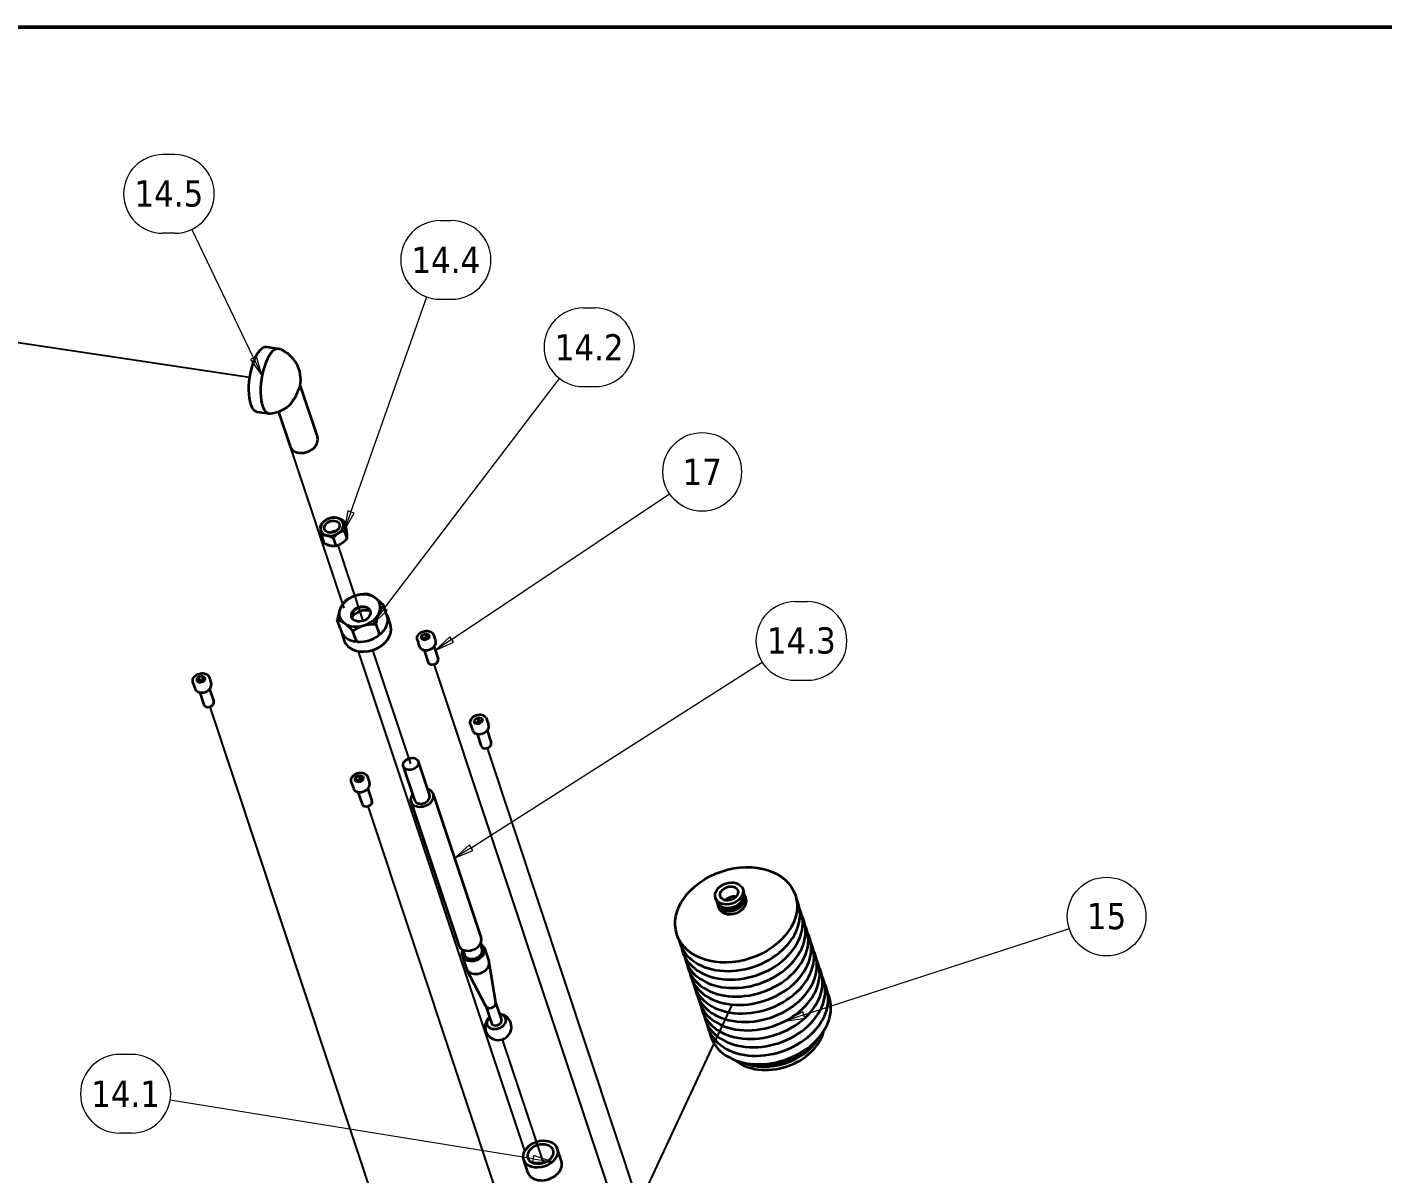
# Model space of a CAD drawing. Header units: millimetres. Extents: x 100 to 4572, y -190 to 4100.
# Drawn here: x 1105 to 2139, y 3226 to 4100 of the extents above; entities that cross this region are included whole.
import ezdxf

# ---------------------------------------------------------------- set-up
doc = ezdxf.new("R2010")
doc.units = ezdxf.units.MM
doc.header["$LTSCALE"] = 10
for name, color, linetype, lineweight in [('Border (ISO)', 7, 'Continuous', 50), ('Symbol (ISO)', 7, 'Continuous', 18), ('Tweak Trail (ISO)', 7, 'Continuous', 25), ('Visible (ISO)', 7, 'Continuous', 35)]:
    doc.layers.add(name, color=color, linetype=linetype, lineweight=lineweight)
doc.styles.add('Note Text (ISO)', font='tahoma.ttf')

# ---------------------------------------------------------------- blocks, each defined once
blk = doc.blocks.new('Borders 1')
at = {"layer": 'Border (ISO)'}
blk.add_line((10, 410), (287, 410), dxfattribs=at)
blk = doc.blocks.new('Balloon29')
at = {"layer": 'Symbol (ISO)'}
for p, q in [((118.43, 331.68), (117.55, 331.68)), ((149.06, 323.72), (121.39, 328.2)), ((118.43, 325.68), (117.55, 325.68)), ((149.1, 323.97), (149.02, 323.47)), ((149.06, 323.72), (150.54, 323.48)), ((150.54, 323.48), (149.1, 323.97)), ((149.02, 323.47), (150.54, 323.48))]:
    blk.add_line(p, q, dxfattribs=at)
at = {"layer": 'Symbol (ISO)', "flags": 128}
blk.add_lwpolyline([(149.02, 323.47), (150.54, 323.48), (149.1, 323.97), (149.02, 323.47)], dxfattribs=at)
at = {"layer": 'Symbol (ISO)'}
for centre, start, end in [((117.55, 328.68), 90, 270), ((118.43, 328.68), 270, 90)]:
    blk.add_arc(centre, 3, start, end, dxfattribs=at)
blk.add_solid([(149.02, 323.47), (150.54, 323.48), (149.1, 323.97), (149.02, 323.47)], dxfattribs=at)
at = {"layer": 'Symbol (ISO)', "insert": (117.99, 328.68), "char_height": 2, "attachment_point": 5, "style": 'Note Text (ISO)'}
blk.add_mtext('14.1', dxfattribs=at)
blk = doc.blocks.new('Balloon30')
at = {"layer": 'Symbol (ISO)'}
for p, q in [((169.72, 334.69), (189.96, 341.27)), ((169.64, 334.92), (168.29, 334.22)), ((169.72, 334.69), (168.29, 334.22)), ((168.29, 334.22), (169.8, 334.45)), ((169.8, 334.45), (169.64, 334.92))]:
    blk.add_line(p, q, dxfattribs=at)
at = {"layer": 'Symbol (ISO)', "flags": 128}
blk.add_lwpolyline([(169.64, 334.92), (168.29, 334.22), (169.8, 334.45), (169.64, 334.92)], dxfattribs=at)
at = {"layer": 'Symbol (ISO)'}
blk.add_circle((192.8, 342.19), 3, dxfattribs=at)
blk.add_solid([(169.64, 334.92), (168.29, 334.22), (169.8, 334.45), (169.64, 334.92)], dxfattribs=at)
at = {"layer": 'Symbol (ISO)', "insert": (192.8, 342.21), "char_height": 2, "attachment_point": 5, "style": 'Note Text (ISO)'}
blk.add_mtext('15', dxfattribs=at)
blk = doc.blocks.new('Balloon31')
at = {"layer": 'Symbol (ISO)'}
for p, q in [((169.06, 366.2), (169.99, 366.2)), ((144.35, 347.44), (166.54, 361.59)), ((169.06, 360.2), (169.99, 360.2)), ((144.21, 347.65), (143.08, 346.64)), ((144.35, 347.44), (143.08, 346.64)), ((144.48, 347.23), (144.21, 347.65)), ((143.08, 346.64), (144.48, 347.23))]:
    blk.add_line(p, q, dxfattribs=at)
at = {"layer": 'Symbol (ISO)', "flags": 128}
blk.add_lwpolyline([(144.21, 347.65), (143.08, 346.64), (144.48, 347.23), (144.21, 347.65)], dxfattribs=at)
at = {"layer": 'Symbol (ISO)'}
for centre, start, end in [((169.06, 363.2), 90, 270), ((169.99, 363.2), 270, 90)]:
    blk.add_arc(centre, 3, start, end, dxfattribs=at)
blk.add_solid([(144.21, 347.65), (143.08, 346.64), (144.48, 347.23), (144.21, 347.65)], dxfattribs=at)
at = {"layer": 'Symbol (ISO)', "insert": (169.52, 363.22), "char_height": 2, "attachment_point": 5, "style": 'Note Text (ISO)'}
blk.add_mtext('14.3', dxfattribs=at)
blk = doc.blocks.new('Balloon32')
at = {"layer": 'Symbol (ISO)'}
for p, q in [((142.85, 363.31), (159.48, 374.43)), ((142.71, 363.51), (141.6, 362.47)), ((142.85, 363.31), (141.6, 362.47)), ((141.6, 362.47), (142.99, 363.1)), ((142.99, 363.1), (142.71, 363.51))]:
    blk.add_line(p, q, dxfattribs=at)
at = {"layer": 'Symbol (ISO)', "flags": 128}
blk.add_lwpolyline([(142.71, 363.51), (141.6, 362.47), (142.99, 363.1), (142.71, 363.51)], dxfattribs=at)
at = {"layer": 'Symbol (ISO)'}
blk.add_circle((161.96, 376.09), 3, dxfattribs=at)
blk.add_solid([(142.71, 363.51), (141.6, 362.47), (142.99, 363.1), (142.71, 363.51)], dxfattribs=at)
at = {"layer": 'Symbol (ISO)', "insert": (161.96, 376.09), "char_height": 2, "attachment_point": 5, "style": 'Note Text (ISO)'}
blk.add_mtext('17', dxfattribs=at)
blk = doc.blocks.new('Balloon33')
at = {"layer": 'Symbol (ISO)'}
for p, q in [((152.9, 388.59), (153.79, 388.59)), ((137.74, 365.69), (151.08, 383.21)), ((152.9, 382.59), (153.79, 382.59)), ((137.54, 365.84), (136.83, 364.49)), ((137.74, 365.69), (136.83, 364.49)), ((136.83, 364.49), (137.94, 365.53)), ((137.94, 365.53), (137.54, 365.84))]:
    blk.add_line(p, q, dxfattribs=at)
at = {"layer": 'Symbol (ISO)', "flags": 128}
blk.add_lwpolyline([(137.54, 365.84), (136.83, 364.49), (137.94, 365.53), (137.54, 365.84)], dxfattribs=at)
at = {"layer": 'Symbol (ISO)'}
for centre, start, end in [((152.9, 385.59), 90, 270), ((153.79, 385.59), 270, 90)]:
    blk.add_arc(centre, 3, start, end, dxfattribs=at)
blk.add_solid([(137.54, 365.84), (136.83, 364.49), (137.94, 365.53), (137.54, 365.84)], dxfattribs=at)
at = {"layer": 'Symbol (ISO)', "insert": (153.34, 385.59), "char_height": 2, "attachment_point": 5, "style": 'Note Text (ISO)'}
blk.add_mtext('14.2', dxfattribs=at)
blk = doc.blocks.new('Balloon34')
at = {"layer": 'Symbol (ISO)'}
for p, q in [((141.97, 395.25), (142.85, 395.25)), ((135.17, 373.03), (140.97, 389.43)), ((141.97, 389.25), (142.85, 389.25)), ((134.93, 373.11), (134.67, 371.61)), ((135.17, 373.03), (134.67, 371.61)), ((134.67, 371.61), (135.41, 372.94)), ((135.41, 372.94), (134.93, 373.11))]:
    blk.add_line(p, q, dxfattribs=at)
at = {"layer": 'Symbol (ISO)', "flags": 128}
blk.add_lwpolyline([(134.93, 373.11), (134.67, 371.61), (135.41, 372.94), (134.93, 373.11)], dxfattribs=at)
at = {"layer": 'Symbol (ISO)'}
for centre, start, end in [((141.97, 392.25), 90, 270), ((142.85, 392.25), 270, 90)]:
    blk.add_arc(centre, 3, start, end, dxfattribs=at)
blk.add_solid([(134.93, 373.11), (134.67, 371.61), (135.41, 372.94), (134.93, 373.11)], dxfattribs=at)
at = {"layer": 'Symbol (ISO)', "insert": (142.41, 392.25), "char_height": 2, "attachment_point": 5, "style": 'Note Text (ISO)'}
blk.add_mtext('14.4', dxfattribs=at)
blk = doc.blocks.new('Balloon37')
at = {"layer": 'Symbol (ISO)'}
for p, q in [((121.75, 400.28), (120.84, 400.28)), ((121.75, 394.28), (120.84, 394.28)), ((127.74, 384.78), (123.04, 394.59)), ((127.97, 384.89), (127.52, 384.67)), ((127.52, 384.67), (128.39, 383.43)), ((127.74, 384.78), (128.39, 383.43)), ((128.39, 383.43), (127.97, 384.89))]:
    blk.add_line(p, q, dxfattribs=at)
at = {"layer": 'Symbol (ISO)', "flags": 128}
blk.add_lwpolyline([(127.52, 384.67), (128.39, 383.43), (127.97, 384.89), (127.52, 384.67)], dxfattribs=at)
at = {"layer": 'Symbol (ISO)'}
for centre, start, end in [((120.84, 397.28), 90, 270), ((121.75, 397.28), 270, 90)]:
    blk.add_arc(centre, 3, start, end, dxfattribs=at)
blk.add_solid([(127.52, 384.67), (128.39, 383.43), (127.97, 384.89), (127.52, 384.67)], dxfattribs=at)
at = {"layer": 'Symbol (ISO)', "insert": (121.29, 397.3), "char_height": 2, "attachment_point": 5, "style": 'Note Text (ISO)'}
blk.add_mtext('14.5', dxfattribs=at)

msp = doc.modelspace()

# ---------------------------------------------------------------- linework, layer by layer
at = {"layer": 'Tweak Trail (ISO)'}
for p, q in [((1274.3, 3832.9), (1078.6, 3862.1)), ((1346.7, 3656.9), (1306.3, 3778.5)), ((1338.7, 3715), (1338.6, 3715.2)), ((1361.1, 3647.4), (1342, 3705)), ((1484.5, 3242.6), (1357.6, 3624.1)), ((1397.4, 3538.3), (1368.5, 3625.1)), ((1397.4, 3538.3), (1368.5, 3625.1)), ((1567.8, 3155.7), (1415.3, 3614.2)), ((1541, 2689.5), (1244.3, 3581.9)), ((1752.5, 2657.9), (1455.8, 3550.3)), ((1661.7, 2613.7), (1365, 3506.1)), ((1535.1, 3124.2), (1642.4, 3354.7)), ((1498.5, 3234.3), (1467.3, 3328.2)), ((1498.5, 3234.3), (1467.3, 3328.2)), ((1498.5, 3234.3), (1467.3, 3328.2))]:
    msp.add_line(p, q, dxfattribs=at)
at = {"layer": 'Visible (ISO)'}
for p, q in [((1287.6, 3856.2), (1296.7, 3854.8)), ((1313.1, 3826.6), (1326.2, 3787.2)), ((1280.2, 3806.7), (1289.3, 3805.4)), ((1296.6, 3806.7), (1305.4, 3780.3)), ((1346, 3723.8), (1348, 3717.7)), ((1329.2, 3712.7), (1331.2, 3706.6)), ((1346.7, 3716.1), (1348.7, 3710.1)), ((1338.3, 3710.6), (1340.3, 3704.5)), ((1379, 3652.2), (1376.8, 3658.9)), ((1379.2, 3651.6), (1379.2, 3651.6)), ((1379.3, 3651.4), (1381.8, 3643.8)), ((1343.6, 3641.7), (1341.3, 3648.3)), ((1344.2, 3639.8), (1346.7, 3632.2)), ((1355.5, 3633), (1353.3, 3639.6)), ((1373.2, 3638.3), (1371, 3644.9)), ((1402.4, 3632.5), (1403.9, 3627.9)), ((1405.3, 3633.7), (1405.7, 3636.3)), ((1407.9, 3632.5), (1405.3, 3633.7)), ((1405.7, 3636.3), (1408.9, 3637.7)), ((1406.6, 3633.7), (1405.7, 3636.3)), ((1411.1, 3633.9), (1407.9, 3632.5)), ((1408.9, 3637.7), (1411.5, 3636.5)), ((1409.7, 3635.2), (1408.9, 3637.7)), ((1411.5, 3636.5), (1411.1, 3633.9)), ((1414.7, 3636.6), (1416.3, 3632)), ((1407.5, 3625.1), (1410.6, 3615.7)), ((1415.1, 3627.6), (1418.2, 3618.3)), ((1231.3, 3600.2), (1232.9, 3595.5)), ((1233.9, 3602.1), (1235.5, 3604.7)), ((1235.8, 3600.2), (1233.9, 3602.1)), ((1235.5, 3604.7), (1238.9, 3605.3)), ((1236.4, 3602.1), (1235.5, 3604.7)), ((1239.2, 3600.9), (1235.8, 3600.2)), ((1238.9, 3605.3), (1240.7, 3603.4)), ((1239.7, 3602.7), (1238.9, 3605.3)), ((1240.7, 3603.4), (1239.2, 3600.9)), ((1243.7, 3604.3), (1245.2, 3599.7)), ((1236.4, 3592.8), (1239.5, 3583.4)), ((1244, 3595.3), (1247.1, 3585.9)), ((1442.9, 3568.6), (1444.4, 3564)), ((1445.7, 3571.7), (1448.4, 3573.7)), ((1446.2, 3569.2), (1445.7, 3571.7)), ((1446.6, 3569.2), (1445.7, 3571.7)), ((1449.3, 3568.7), (1446.2, 3569.2)), ((1448.4, 3573.7), (1451.5, 3573.2)), ((1449.3, 3571.1), (1448.4, 3573.7)), ((1452, 3570.7), (1449.3, 3568.7)), ((1451.5, 3573.2), (1452, 3570.7)), ((1455.2, 3572.7), (1456.7, 3568.1)), ((1448, 3561.2), (1451.1, 3551.9)), ((1455.6, 3563.7), (1458.7, 3554.4)), ((1391.7, 3536.4), (1400.3, 3510.6)), ((1403.1, 3540.2), (1411.7, 3514.3)), ((1355.1, 3527.8), (1358.1, 3529.5)), ((1355.1, 3525.2), (1355.1, 3527.8)), ((1355.1, 3527.8), (1356, 3525.2)), ((1360.9, 3526), (1358, 3524.3)), ((1358.1, 3529.5), (1361, 3528.6)), ((1358.9, 3526.9), (1358.1, 3529.5)), ((1361, 3528.6), (1360.9, 3526)), ((1364.4, 3528.5), (1365.9, 3523.8)), ((1352, 3524.3), (1353.6, 3519.7)), ((1358, 3524.3), (1355.1, 3525.2)), ((1357.1, 3516.9), (1360.2, 3507.6)), ((1364.7, 3519.4), (1367.8, 3510.1)), ((1414.5, 3515.3), (1451, 3405.5)), ((1397.5, 3509.6), (1434, 3399.8)), ((1650.5, 3443), (1651.4, 3440.4)), ((1629.6, 3436.1), (1630.5, 3433.5)), ((1652.2, 3437.8), (1653, 3435.5)), ((1631.4, 3430.9), (1632.1, 3428.6)), ((1436.5, 3392.1), (1439.8, 3382.1)), ((1437.2, 3396.5), (1438.4, 3392.7)), ((1450.5, 3400.9), (1451.7, 3397.1)), ((1453.6, 3397.7), (1456.9, 3387.8)), ((1454.6, 3353.6), (1440.1, 3381.4)), ((1462.2, 3356.1), (1457.1, 3387.1)), ((1454.5, 3353.8), (1458.9, 3340.7)), ((1462.1, 3356.3), (1466.5, 3343.2)), ((1486.7, 3226.8), (1483.5, 3236.5)), ((1512.4, 3235.4), (1509.1, 3245.1))]:
    msp.add_line(p, q, dxfattribs=at)
for centre, radius, start, end in [((1287.9, 3830.9), 25.6, 350.1978, 67.7415), ((1287.9, 3830.9), 25.6, 275.2889, 304.3802), ((1464.1, 3337.7), 10, 131.9702, 84.8138)]:
    msp.add_arc(centre, radius, start, end, dxfattribs=at)
for centre, major_axis, ratio, start_param, end_param in [((1283.9, 3831.4), (3.7, 24.7), 0.387231, 0, 3.141593), ((1293, 3830.1), (3.7, 24.7), 0.387231, 6.188545, 9.519419), ((1315.8, 3783.7), (10.4, 3.5), 0.73262, 3.141593, 6.283185), ((1337.3, 3719.1), (-8.54, -2.84), 0.73262, 5.066424, 6.113621), ((1337.3, 3719.1), (8.54, 2.84), 0.73262, 0.877633, 1.924831), ((1337.3, 3719.1), (8.54, 2.84), 0.73262, 6.113621, 7.160819), ((1337.3, 3719.1), (-8.54, -2.84), 0.73262, 6.113621, 7.160819), ((1337.3, 3719.1), (-8.54, -2.84), 0.73262, 0.877633, 1.924831), ((1339.9, 3711.3), (-5.69, -1.89), 0.73262, 4.377756, 5.047022), ((1337.3, 3719.1), (8.54, 2.84), 0.73262, 5.066424, 6.113621), ((1358.5, 3655.2), (15.2, 5.1), 0.73262, 1.528539, 2.575737), ((1358.5, 3655.2), (15.2, 5.1), 0.73262, 0.481342, 1.528539), ((1358.5, 3655.2), (15.2, 5.1), 0.73262, 5.717329, 6.764527), ((1358.5, 3655.2), (-15.2, -5.1), 0.73262, 5.717329, 6.764527), ((1359.6, 3652), (-7.12, -2.37), 0.73262, 3.203569, 6.221209), ((1361, 3647.7), (9.49, 3.16), 0.73262, 0.725126, 2.416466), ((1358.5, 3655.2), (-15.2, -5.1), 0.73262, 1.528539, 2.575737), ((1361.8, 3645.5), (17.6, 5.8), 0.73262, 5.253913, 6.180746), ((1361.8, 3645.5), (17.6, 5.8), 0.73262, 0.017925, 0.038806), ((1361.8, 3645.5), (-17.6, -5.8), 0.73262, 0.017925, 0.944758), ((1364.3, 3638), (17.6, 5.8), 0.73262, 3.141593, 6.283185), ((1358.5, 3655.2), (-15.2, -5.1), 0.73262, 0.481342, 1.528539), ((1361.8, 3645.5), (-17.6, -5.8), 0.73262, 1.065123, 1.991955), ((1410.1, 3629.9), (6.17, 2.05), 0.73262, 3.141593, 6.283185), ((1414.4, 3617), (3.8, 1.26), 0.73262, 3.141593, 6.283185), ((1239, 3597.6), (6.17, 2.05), 0.73262, 3.141593, 6.283185), ((1243.3, 3584.7), (3.8, 1.26), 0.73262, 3.141593, 6.283185), ((1450.6, 3566), (6.17, 2.05), 0.73262, 3.141593, 6.283185), ((1454.9, 3553.1), (3.8, 1.26), 0.73262, 3.141593, 6.283185), ((1359.7, 3521.7), (6.17, 2.05), 0.73262, 3.141593, 6.283185), ((1406, 3512.5), (8.54, 2.84), 0.73262, 2.300524, 7.124254), ((1364, 3508.8), (3.8, 1.26), 0.73262, 3.141593, 6.283185), ((1406, 3512.5), (5.69, 1.89), 0.73262, 3.141593, 6.283185), ((1647.7, 3416.7), (45.2, 15), 0.73262, 3.043972, 6.380806), ((1640.9, 3436.9), (10.4, 3.5), 0.73262, 3.141593, 6.283185), ((1641.8, 3434.4), (10.4, 3.5), 0.73262, 2.971861, 6.452917), ((1642.6, 3432.1), (10.4, 3.5), 0.73262, 3.141593, 6.283185), ((1641.8, 3434.4), (-8.54, -2.84), 0.73262, 0.402293, 2.739299), ((1642.7, 3431.8), (6.64, 2.21), 0.73262, 0.921196, 2.220396), ((1649.8, 3410.2), (45.2, 15), 0.73262, 3.043972, 6.380806), ((1652, 3403.8), (45.2, 15), 0.73262, 3.043972, 6.380806), ((1654.1, 3397.3), (45.2, 15), 0.73262, 3.043972, 6.380806), ((1442.5, 3402.7), (8.54, 2.84), 0.73262, 3.141593, 6.283185), ((1656.3, 3390.9), (45.2, 15), 0.73262, 3.043972, 6.380806), ((1658.4, 3384.4), (45.2, 15), 0.73262, 3.043972, 6.380806), ((1445.1, 3394.9), (8.54, 2.84), 0.73262, 2.47366, 6.951118), ((1445.1, 3394.9), (6.64, 2.21), 0.73262, 3.141593, 6.283185), ((1660.6, 3377.9), (45.2, 15), 0.73262, 3.043972, 6.380806), ((1448.4, 3385), (8.54, 2.84), 0.73262, 3.141593, 6.283185), ((1662.7, 3371.5), (45.2, 15), 0.73262, 3.043972, 6.380806), ((1664.9, 3365), (45.2, 15), 0.73262, 3.043972, 6.380806), ((1667, 3358.6), (45.2, 15), 0.73262, 3.043972, 6.380806), ((1669.2, 3352.1), (45.2, 15), 0.73262, 3.043972, 6.380806), ((1671.3, 3345.6), (45.2, 15), 0.73262, 3.043972, 6.380806), ((1458.3, 3355.2), (3.8, 1.26), 0.73262, 3.258539, 6.166239), ((1462.7, 3341.9), (7.12, 2.37), 0.73262, 2.133333, 7.291445), ((1462.7, 3341.9), (3.8, 1.26), 0.73262, 3.141593, 6.283185), ((1675, 3334.7), (-37, -12.3), 0.73262, 0.418871, 2.722722), ((1674.1, 3337.2), (-37, -12.3), 0.73262, 0.696873, 2.44472), ((1674.1, 3337.2), (-35.1, -11.7), 0.73262, 1.00954, 2.132053), ((1499.5, 3231.1), (-12.8, -4.3), 0.73262, 0, 3.141593)]:
    msp.add_ellipse(centre, major_axis=major_axis, ratio=ratio, start_param=start_param, end_param=end_param, dxfattribs=at)
for centre, major_axis in [((1337.3, 3719.1), (5.69, 1.89)), ((1359.4, 3652.6), (7.12, 2.37)), ((1397.4, 3538.3), (-5.69, -1.89)), ((1645.5, 3423.2), (-45.2, -15)), ((1640.1, 3439.5), (-10.4, -3.5)), ((1640.1, 3439.5), (-6.64, -2.21)), ((1496.3, 3240.8), (-12.8, -4.3)), ((1496.3, 3240.8), (-9.49, -3.16))]:
    msp.add_ellipse(centre, major_axis=major_axis, ratio=0.73262, dxfattribs=at)
for points, knots in [([(1313.1, 3826.5), (1313.1, 3826.4), (1313.1, 3826.3), (1312.9, 3826), (1312.7, 3825.7), (1312.4, 3825.2), (1312.2, 3824.8), (1311.9, 3824.2), (1311.6, 3823.6), (1311.3, 3822.9), (1310.8, 3821.6), (1310.5, 3820.9), (1309.6, 3818.7), (1308.8, 3817.2), (1307.1, 3814.4), (1305.9, 3812.9), (1303.9, 3810.9), (1303.1, 3810.2), (1302.4, 3809.7)], [-0.688332, -0.688332, -0.688332, -0.688332, -0.470274, -0.470274, -0.235137, -0.235137, 0, 0, 0, 0.235137, 0.235137, 0.470274, 0.470274, 0.940548, 0.940548, 1.544902, 1.544902, 1.904611, 1.904611, 1.904611, 1.904611]), ([(1379.7, 3650), (1379.7, 3650), (1379.7, 3650), (1379.7, 3650), (1379.7, 3650), (1379.7, 3650), (1379.7, 3650), (1379.7, 3650), (1379.7, 3650), (1379.7, 3650), (1379.7, 3650), (1379.7, 3650), (1379.7, 3650), (1379.7, 3650), (1379.7, 3650), (1379.6, 3650), (1379.6, 3650.1), (1379.6, 3650.1), (1379.6, 3650.1), (1379.6, 3650.1), (1379.6, 3650.2), (1379.6, 3650.2), (1379.6, 3650.3), (1379.6, 3650.4), (1379.5, 3650.5), (1379.5, 3650.7), (1379.4, 3651), (1379.2, 3651.6), (1379.1, 3651.9), (1379, 3652.2)], [-0.0000037, -0.0000037, -0.0000037, -0.0000037, 0, 0, 0.0000284, 0.0000284, 0.0000873, 0.0000873, 0.0002742, 0.0002742, 0.0007166, 0.0007166, 0.0016563, 0.0016563, 0.0035768, 0.0035768, 0.0074801, 0.0074801, 0.012307, 0.012307, 0.0172899, 0.0172899, 0.0276562, 0.0276562, 0.0499616, 0.0499616, 0.1050275, 0.1050275, 0.1832491, 0.1832491, 0.1832491, 0.1832491]), ([(1379, 3652.2), (1379.1, 3651.9), (1379.2, 3651.7), (1379.3, 3651.5), (1379.3, 3651.4), (1379.3, 3651.4), (1379.3, 3651.4), (1379.3, 3651.5), (1379.3, 3651.5), (1379.3, 3651.5), (1379.3, 3651.5), (1379.3, 3651.5), (1379.3, 3651.5), (1379.2, 3651.5), (1379.2, 3651.5), (1379.2, 3651.6), (1379.2, 3651.6), (1379.2, 3651.6), (1379.2, 3651.6), (1379.2, 3651.6), (1379.2, 3651.6), (1379.2, 3651.6)], [0, 0, 0, 0, 0.1504047, 0.1504047, 0.2562832, 0.2562832, 0.2991693, 0.2991693, 0.3191003, 0.3191003, 0.3286826, 0.3286826, 0.3379657, 0.3379657, 0.3454715, 0.3454715, 0.3491644, 0.3491644, 0.3509713, 0.3509713, 0.3517235, 0.3517235, 0.3517235, 0.3517235]), ([(1343.6, 3641.7), (1343.7, 3641.3), (1343.8, 3641), (1344, 3640.4), (1344, 3640.2), (1344.1, 3639.9), (1344.2, 3639.8), (1344.2, 3639.7), (1344.2, 3639.6), (1344.2, 3639.6), (1344.2, 3639.6), (1344.2, 3639.5), (1344.3, 3639.5), (1344.3, 3639.5), (1344.3, 3639.5), (1344.3, 3639.5), (1344.3, 3639.5), (1344.3, 3639.4), (1344.3, 3639.4), (1344.3, 3639.4), (1344.3, 3639.4), (1344.3, 3639.4), (1344.3, 3639.4), (1344.3, 3639.4), (1344.3, 3639.4), (1344.3, 3639.4), (1344.3, 3639.4), (1344.3, 3639.4), (1344.3, 3639.4), (1344.3, 3639.4)], [0, 0, 0, 0, 0.1504047, 0.1504047, 0.2562832, 0.2562832, 0.2991693, 0.2991693, 0.3191003, 0.3191003, 0.3286826, 0.3286826, 0.3379657, 0.3379657, 0.3454715, 0.3454715, 0.3491644, 0.3491644, 0.3509713, 0.3509713, 0.3518214, 0.3518214, 0.3521799, 0.3521799, 0.3522933, 0.3522933, 0.352347, 0.352347, 0.3523529, 0.3523529, 0.3523529, 0.3523529]), ([(1402.4, 3632.5), (1402.2, 3633), (1402.2, 3633.5), (1402.2, 3634.6), (1402.4, 3635.1), (1402.8, 3636.2), (1403.2, 3636.7), (1404, 3637.6), (1404.6, 3638.1), (1405.7, 3638.8), (1406.4, 3639.1), (1407.7, 3639.5), (1408.4, 3639.7), (1409.8, 3639.8), (1410.4, 3639.7), (1411.7, 3639.4), (1412.3, 3639.2), (1413.3, 3638.6), (1413.8, 3638.2), (1414.4, 3637.4), (1414.6, 3637), (1414.7, 3636.6)], [2.764614, 2.764614, 2.764614, 2.764614, 3.055769, 3.055769, 3.357014, 3.357014, 3.677017, 3.677017, 4.008106, 4.008106, 4.341945, 4.341945, 4.675997, 4.675997, 5.009805, 5.009805, 5.340596, 5.340596, 5.659137, 5.659137, 5.906206, 5.906206, 5.906206, 5.906206]), ([(1354.9, 3631.7), (1354.9, 3631.7), (1354.9, 3631.7), (1354.9, 3631.7), (1354.9, 3631.7), (1354.9, 3631.7), (1354.9, 3631.7), (1354.9, 3631.7), (1354.9, 3631.7), (1354.9, 3631.7), (1354.9, 3631.7), (1355, 3631.7), (1355, 3631.7), (1355, 3631.7), (1355, 3631.7), (1355, 3631.7), (1355, 3631.7), (1355.1, 3631.7), (1355.1, 3631.7), (1355.2, 3631.7), (1355.3, 3631.8), (1355.4, 3631.9), (1355.5, 3632), (1355.6, 3632.4), (1355.6, 3632.6), (1355.5, 3633)], [-0.0000075, -0.0000075, -0.0000075, -0.0000075, 0, 0, 0.0000202, 0.0000202, 0.0001691, 0.0001691, 0.000484, 0.000484, 0.0011793, 0.0011793, 0.002617, 0.002617, 0.0055389, 0.0055389, 0.0115037, 0.0115037, 0.0239249, 0.0239249, 0.0509002, 0.0509002, 0.1069507, 0.1069507, 0.1865729, 0.1865729, 0.1865729, 0.1865729]), ([(1355.5, 3633), (1355.6, 3632.6), (1355.8, 3632.3), (1356.1, 3631.9), (1356.3, 3631.8), (1356.5, 3631.6), (1356.6, 3631.6), (1356.7, 3631.5), (1356.8, 3631.5), (1356.8, 3631.5), (1356.8, 3631.5), (1356.9, 3631.5), (1356.9, 3631.4), (1356.9, 3631.4), (1356.9, 3631.4), (1357, 3631.4), (1357, 3631.4), (1357, 3631.4), (1357, 3631.4), (1357, 3631.4), (1357, 3631.4), (1357, 3631.4), (1357, 3631.4), (1357, 3631.4), (1357, 3631.4), (1357, 3631.4), (1357, 3631.4), (1357, 3631.4), (1357, 3631.4), (1357, 3631.4)], [0, 0, 0, 0, 0.1504047, 0.1504047, 0.2562832, 0.2562832, 0.2991693, 0.2991693, 0.3191003, 0.3191003, 0.3286826, 0.3286826, 0.3379657, 0.3379657, 0.3454715, 0.3454715, 0.3491644, 0.3491644, 0.3509713, 0.3509713, 0.3518214, 0.3518214, 0.3521799, 0.3521799, 0.3522933, 0.3522933, 0.352347, 0.352347, 0.3523529, 0.3523529, 0.3523529, 0.3523529]), ([(1372.8, 3636.2), (1372.8, 3636.2), (1372.8, 3636.2), (1372.8, 3636.2), (1372.8, 3636.2), (1372.8, 3636.2), (1372.8, 3636.2), (1372.8, 3636.2), (1372.8, 3636.2), (1372.8, 3636.2), (1372.8, 3636.2), (1372.9, 3636.2), (1372.9, 3636.2), (1372.9, 3636.2), (1372.9, 3636.2), (1372.9, 3636.2), (1372.9, 3636.2), (1373, 3636.3), (1373, 3636.3), (1373.1, 3636.4), (1373.1, 3636.5), (1373.2, 3636.8), (1373.3, 3637), (1373.3, 3637.6), (1373.3, 3637.9), (1373.2, 3638.3)], [-0.0000075, -0.0000075, -0.0000075, -0.0000075, 0, 0, 0.0000202, 0.0000202, 0.0001691, 0.0001691, 0.000484, 0.000484, 0.0011793, 0.0011793, 0.002617, 0.002617, 0.0055389, 0.0055389, 0.0115037, 0.0115037, 0.0239249, 0.0239249, 0.0509001, 0.0509001, 0.1069505, 0.1069505, 0.1865726, 0.1865726, 0.1865726, 0.1865726]), ([(1373.2, 3638.3), (1373.3, 3637.9), (1373.5, 3637.7), (1373.8, 3637.5), (1373.9, 3637.4), (1374.1, 3637.4), (1374.2, 3637.4), (1374.3, 3637.4), (1374.3, 3637.4), (1374.4, 3637.4), (1374.4, 3637.4), (1374.4, 3637.5), (1374.4, 3637.5), (1374.4, 3637.5), (1374.4, 3637.5), (1374.5, 3637.5), (1374.5, 3637.5), (1374.5, 3637.5), (1374.5, 3637.5), (1374.5, 3637.5), (1374.5, 3637.5), (1374.5, 3637.5), (1374.5, 3637.5), (1374.5, 3637.5), (1374.5, 3637.5), (1374.5, 3637.5), (1374.5, 3637.5), (1374.5, 3637.5)], [0, 0, 0, 0, 0.1504104, 0.1504104, 0.2562856, 0.2562856, 0.3072426, 0.3072426, 0.326807, 0.326807, 0.3361938, 0.3361938, 0.344644, 0.344644, 0.348798, 0.348798, 0.3508356, 0.3508356, 0.3518041, 0.3518041, 0.3522228, 0.3522228, 0.352415, 0.352415, 0.3524296, 0.3524296, 0.3524371, 0.3524371, 0.3524371, 0.3524371]), ([(1231.3, 3600.2), (1231.2, 3600.7), (1231.1, 3601.2), (1231.2, 3602.3), (1231.3, 3602.8), (1231.8, 3603.8), (1232.1, 3604.4), (1233, 3605.3), (1233.5, 3605.7), (1234.7, 3606.5), (1235.3, 3606.8), (1236.6, 3607.2), (1237.3, 3607.3), (1238.7, 3607.4), (1239.4, 3607.4), (1240.6, 3607.1), (1241.2, 3606.9), (1242.3, 3606.3), (1242.7, 3605.9), (1243.3, 3605.1), (1243.5, 3604.7), (1243.7, 3604.3)], [2.429334, 2.429334, 2.429334, 2.429334, 2.720489, 2.720489, 3.021734, 3.021734, 3.341737, 3.341737, 3.672826, 3.672826, 4.006665, 4.006665, 4.340717, 4.340717, 4.674525, 4.674525, 5.005315, 5.005315, 5.323857, 5.323857, 5.570926, 5.570926, 5.570926, 5.570926]), ([(1442.9, 3568.6), (1442.7, 3569.1), (1442.6, 3569.6), (1442.7, 3570.7), (1442.9, 3571.2), (1443.3, 3572.3), (1443.7, 3572.8), (1444.5, 3573.7), (1445, 3574.2), (1446.2, 3574.9), (1446.8, 3575.2), (1448.2, 3575.6), (1448.9, 3575.8), (1450.2, 3575.9), (1450.9, 3575.8), (1452.2, 3575.6), (1452.8, 3575.3), (1453.8, 3574.7), (1454.2, 3574.3), (1454.9, 3573.5), (1455.1, 3573.2), (1455.2, 3572.7)], [3.040964, 3.040964, 3.040964, 3.040964, 3.332119, 3.332119, 3.633364, 3.633364, 3.953368, 3.953368, 4.284456, 4.284456, 4.618296, 4.618296, 4.952347, 4.952347, 5.286155, 5.286155, 5.616946, 5.616946, 5.935487, 5.935487, 6.182556, 6.182556, 6.182556, 6.182556]), ([(1352, 3524.3), (1351.9, 3524.8), (1351.8, 3525.4), (1351.9, 3526.4), (1352, 3526.9), (1352.5, 3528), (1352.8, 3528.5), (1353.7, 3529.5), (1354.2, 3529.9), (1355.4, 3530.6), (1356, 3530.9), (1357.3, 3531.4), (1358, 3531.5), (1359.4, 3531.6), (1360.1, 3531.5), (1361.3, 3531.3), (1361.9, 3531), (1363, 3530.4), (1363.4, 3530), (1364, 3529.3), (1364.2, 3528.9), (1364.4, 3528.5)], [0.792502, 0.792502, 0.792502, 0.792502, 1.083657, 1.083657, 1.384902, 1.384902, 1.704906, 1.704906, 2.035994, 2.035994, 2.369834, 2.369834, 2.703885, 2.703885, 3.037693, 3.037693, 3.368484, 3.368484, 3.687025, 3.687025, 3.934094, 3.934094, 3.934094, 3.934094])]:
    msp.add_open_spline(points, degree=3, knots=knots, dxfattribs=at)
for points, weights in [([(1332.4, 3724), (1330.4, 3722.7), (1328.5, 3720.3)], [1, 1.10632656264, 1.13608219927]), ([(1336.9, 3725.9), (1334.3, 3725.3), (1332.4, 3724)], [1.13608219927, 1.10632656264, 1]), ([(1341.1, 3725.8), (1339, 3726.2), (1336.9, 3725.9)], [1, 1.10632656264, 1.13608219927]), ([(1346, 3723.8), (1343.2, 3725.3), (1341.1, 3725.8)], [1.13608219927, 1.10632656264, 1]), ([(1346, 3720.9), (1345.9, 3722.7), (1346, 3723.8)], [1, 1.10632656264, 1.13608219927]), ([(1328.5, 3720.3), (1328.3, 3719.2), (1328.5, 3717.4)], [1.13608219927, 1.10632656264, 1]), ([(1328.5, 3717.4), (1328.7, 3715.6), (1329.2, 3712.7)], [1, 1.10632656264, 1.13608219927]), ([(1329.2, 3712.7), (1331.3, 3713), (1333.4, 3712.5)], [1.13608219927, 1.10632656264, 1]), ([(1333.4, 3712.5), (1335.5, 3712), (1338.3, 3710.6)], [1, 1.10632656264, 1.13608219927]), ([(1338.3, 3710.6), (1340.2, 3713), (1342.2, 3714.2)], [1.13608219927, 1.10632656264, 1]), ([(1342.2, 3714.2), (1344.1, 3715.5), (1346.7, 3716.1)], [1, 1.10632656264, 1.13608219927]), ([(1346.7, 3716.1), (1346.2, 3719.1), (1346, 3720.9)], [1.13608219927, 1.10632656264, 1]), ([(1348, 3717.7), (1348.5, 3714.8), (1348.7, 3713)], [1.13608219927, 1.10632656264, 1]), ([(1348.7, 3713), (1348.8, 3711.2), (1348.7, 3710.1)], [1, 1.10632656264, 1.13608219927]), ([(1336, 3704.6), (1333.9, 3705.1), (1331.2, 3706.6)], [1, 1.10632656264, 1.13608219927]), ([(1340.3, 3704.5), (1338.2, 3704.1), (1336, 3704.6)], [1.13608219927, 1.10632656264, 1]), ([(1344.8, 3706.4), (1342.9, 3705.1), (1340.3, 3704.5)], [1, 1.10632656264, 1.13608219927]), ([(1348.7, 3710.1), (1346.8, 3707.7), (1344.8, 3706.4)], [1.13608219927, 1.10632656264, 1]), ([(1347.2, 3662.3), (1345.1, 3660.1), (1343.7, 3656.9)], [1.09065633857, 1.08398288729, 1]), ([(1355.5, 3666.5), (1351.4, 3665.3), (1347.2, 3662.3)], [1, 1.08398858325, 1.09066780065]), ([(1364.9, 3667.6), (1359.6, 3667.8), (1355.5, 3666.5)], [1.09066780065, 1.08398858325, 1]), ([(1370.3, 3664.8), (1367.5, 3666.8), (1364.9, 3667.6)], [1, 1.08398858326, 1.09066780066]), ([(1376.8, 3658.9), (1373.1, 3662.8), (1370.3, 3664.8)], [1.09066780066, 1.08398858326, 1]), ([(1343.7, 3656.9), (1342.4, 3653.7), (1341.3, 3648.3)], [1, 1.08398288729, 1.09065633857]), ([(1371, 3644.9), (1372, 3650.2), (1373.4, 3653.5)], [1.09065633857, 1.08398288729, 1]), ([(1373.4, 3653.5), (1374.7, 3656.7), (1376.8, 3658.9)], [1, 1.08398288729, 1.09065633857]), ([(1341.3, 3648.3), (1344, 3647.6), (1346.8, 3645.6)], [1.09066780066, 1.08398858326, 1]), ([(1346.8, 3645.6), (1349.5, 3643.5), (1353.3, 3639.6)], [1, 1.08398858326, 1.09066780066]), ([(1353.3, 3639.6), (1357.5, 3642.6), (1361.6, 3643.9)], [1.09066780065, 1.08398858325, 1]), ([(1361.6, 3643.9), (1365.7, 3645.1), (1371, 3644.9)], [1, 1.08398858325, 1.09066780065]), ([(1406.6, 3633.7), (1406.6, 3633.4), (1406.5, 3633.1)], [1, 1.02855405851, 1.04656731004]), ([(1409.7, 3635.2), (1408.3, 3634.1), (1406.6, 3633.7)], [1, 1.15470053838, 1]), ([(1411.1, 3634.4), (1410.5, 3634.6), (1409.7, 3635.2)], [1.07728496636, 1.0795977547, 1]), ([(1236.4, 3602.1), (1235.9, 3601.1), (1235.5, 3600.5)], [1, 1.08834296211, 1.07578803419]), ([(1239.7, 3602.7), (1238.1, 3602.1), (1236.4, 3602.1)], [1, 1.15470053838, 1]), ([(1240.1, 3602.3), (1239.9, 3602.5), (1239.7, 3602.7)], [1.03917117449, 1.02300725443, 1]), ([(1449.3, 3571.1), (1448, 3569.8), (1446.6, 3569.2)], [1, 1.15378302151, 1.00182415029]), ([(1451.9, 3570.6), (1450.7, 3570.6), (1449.3, 3571.1)], [1.04108643576, 1.13031268301, 1]), ([(1358.9, 3526.9), (1357.6, 3525.8), (1356, 3525.2)], [1, 1.15470053838, 1]), ([(1360.9, 3526.2), (1360, 3526.4), (1358.9, 3526.9)], [1.06721868568, 1.10534456703, 1]), ([(1356, 3525.2), (1356, 3525.1), (1356, 3524.9)], [1, 1.01360905926, 1.02482373133])]:
    msp.add_rational_spline(points, weights, degree=2, dxfattribs=at)

# ---------------------------------------------------------------- block references
at = {"xscale": 10, "yscale": 10, "zscale": 10}
msp.add_blockref('Borders 1', (0, 0), dxfattribs=at)
at = {"layer": 'Symbol (ISO)', "xscale": 10, "yscale": 10, "zscale": 10}
for name in ['Balloon37', 'Balloon34', 'Balloon33', 'Balloon32', 'Balloon31', 'Balloon30', 'Balloon29']:
    msp.add_blockref(name, (0, 0), dxfattribs=at)

doc.saveas('drawing.dxf')
